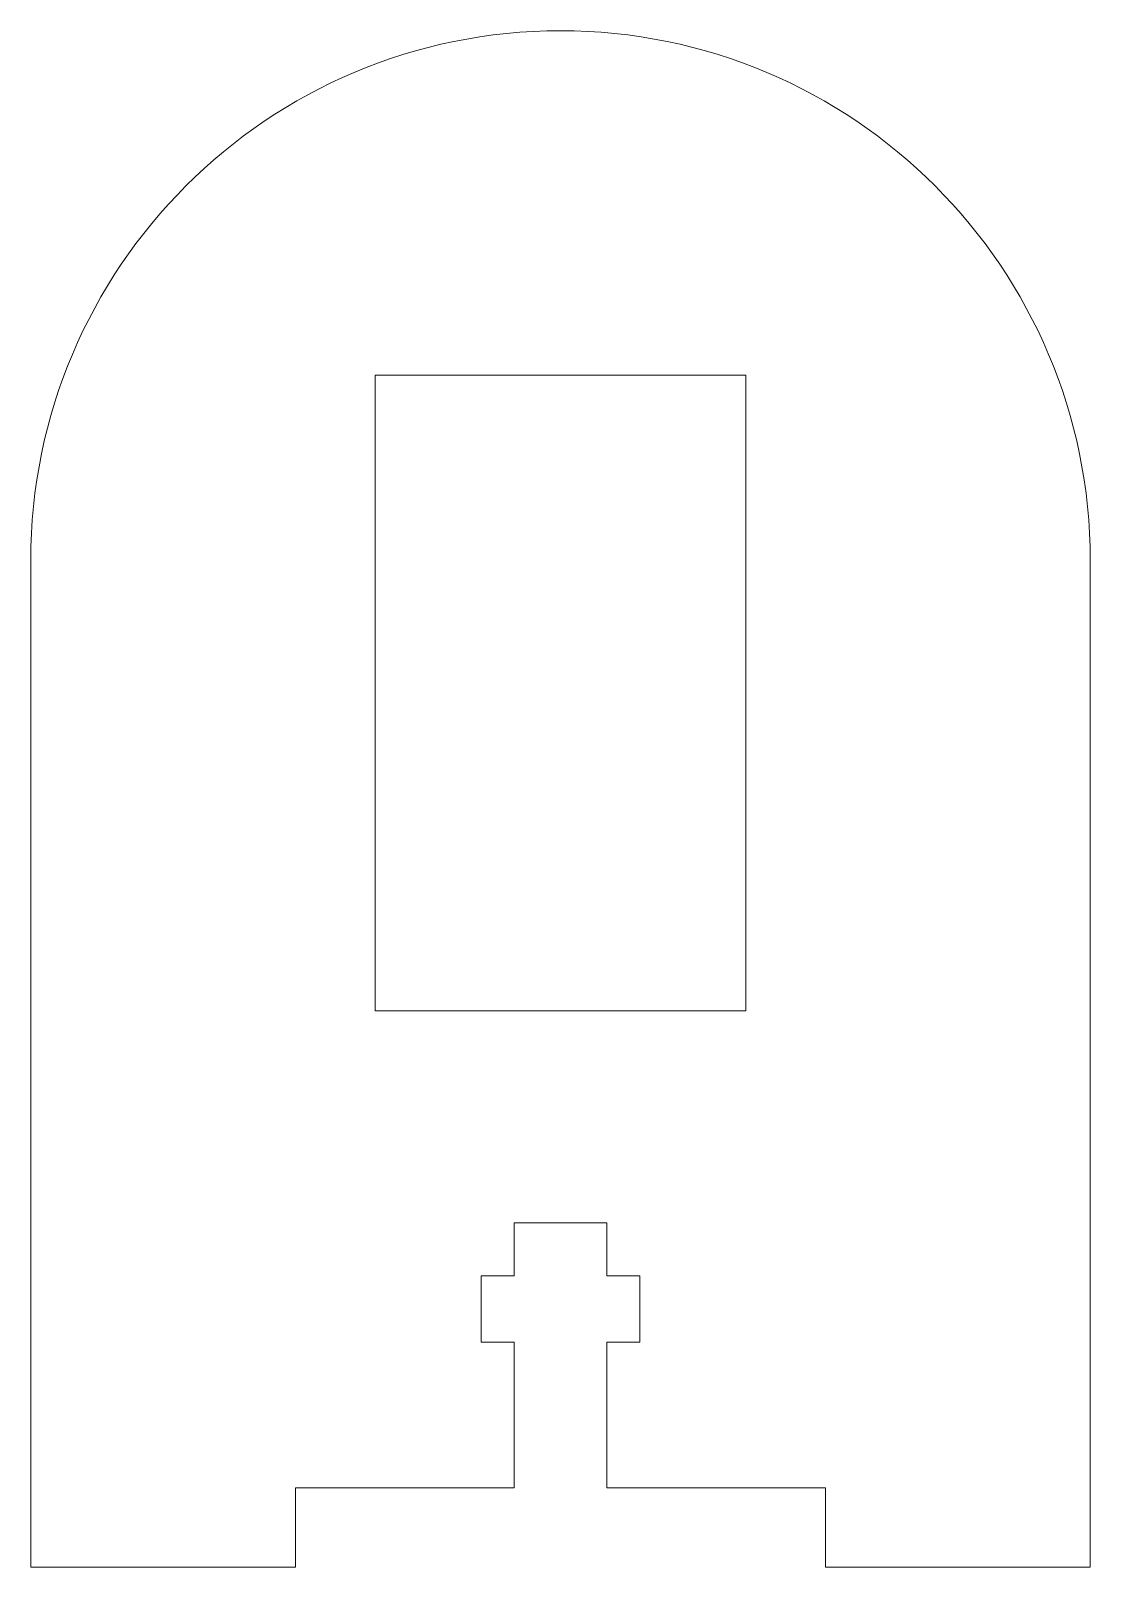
# Model space of a CAD drawing. Header units: millimetres. Extents: x -20 to 20, y -33 to 25.
import ezdxf

# ---------------------------------------------------------------- set-up
doc = ezdxf.new("R2010")
doc.units = ezdxf.units.MM
doc.layers.get('0').update_dxf_attribs({"linetype": 'CONTINUOUS', "lineweight": 0})
doc.layers.add('M3_ScrewJoint', color=1, linetype='CONTINUOUS', lineweight=0)
doc.layers.add('PanelOuter', color=1, linetype='CONTINUOUS', lineweight=0)

# ---------------------------------------------------------------- blocks, each defined once
blk = doc.blocks.new('M3_ScrewJoint-0')
at = {"layer": 'M3_ScrewJoint'}
for p, q in [((1.75, 10), (-1.75, 10)), ((-1.75, 10), (-1.75, 8)), ((1.75, 8), (1.75, 10)), ((-3, 8), (-3, 5.5)), ((-1.75, 8), (-3, 8)), ((3, 8), (1.75, 8)), ((3, 8), (3, 5.5)), ((-3, 5.5), (-1.75, 5.5)), ((-1.75, 5.5), (-1.75, 0)), ((1.75, 0), (1.75, 5.5)), ((1.75, 5.5), (3, 5.5))]:
    blk.add_line(p, q, dxfattribs=at)

msp = doc.modelspace()

# ---------------------------------------------------------------- linework, layer by layer
at = {"layer": 'PanelOuter'}
for p, q in [((0, 25), (0, 25)), ((-7, -12), (-7, 12)), ((-7, 12), (7, 12)), ((7, -12), (7, 12)), ((-20, -30), (-20, 5)), ((20, 5), (20, -30)), ((7, -12), (-7, -12)), ((-20, -30), (-20, -33)), ((-10, -30), (-10, -33)), ((-1.75, -30), (-10, -30)), ((1.75, -30), (10, -30)), ((10, -30), (10, -33)), ((20, -30), (20, -33)), ((-20, -33), (-10, -33)), ((10, -33), (20, -33))]:
    msp.add_line(p, q, dxfattribs=at)
for start, end in [(90, 180), (0, 90)]:
    msp.add_arc((0, 5), 20, start, end, dxfattribs=at)

# ---------------------------------------------------------------- block references
msp.add_blockref('M3_ScrewJoint-0', (0, -30))

doc.saveas('drawing.dxf')
